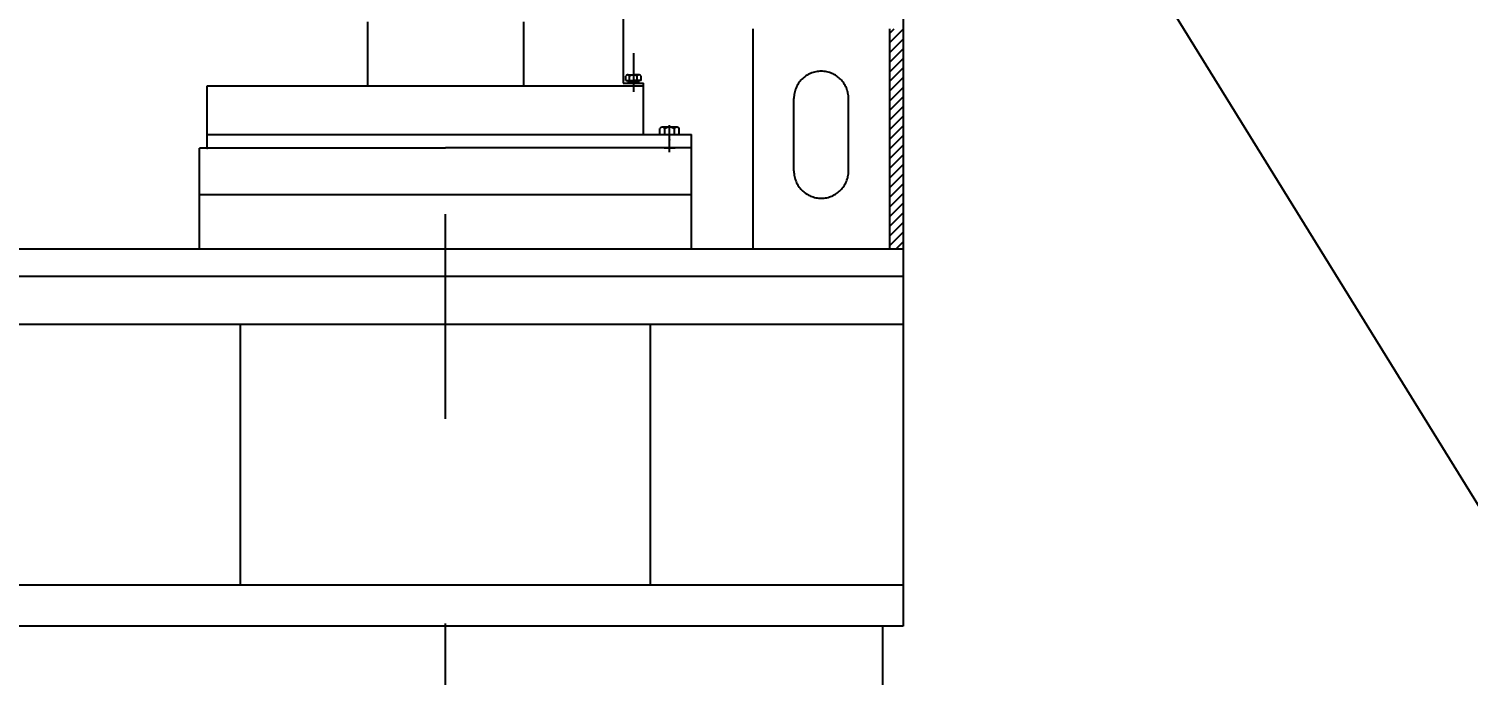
# Model space of a CAD drawing. Header units: millimetres. Extents: x 0 to 16800, y 0 to 11880.
# Drawn here: x 5853 to 6906, y 7511 to 7984 of the extents above; entities that cross this region are included whole.
import ezdxf

# ---------------------------------------------------------------- set-up
doc = ezdxf.new("R2010")
doc.units = ezdxf.units.MM
doc.header["$LTSCALE"] = 400
doc.linetypes.add('K', pattern=[2.5, 1.25, -0.25, 0.25, -0.25, 0.25, -0.25])
for name, color, linetype in [('01', 7, 'Continuous'), ('07', 6, 'K'), ('08', 1, 'Continuous')]:
    doc.layers.add(name, color=color, linetype=linetype)
doc.styles.get("Standard").update_dxf_attribs({"font": 'isocp', "width": 0.707, "bigfont": 'intecad.shx'})
doc.dimstyles.new('INTE', dxfattribs={"dimscale": 40, "dimtxt": 3.5, "dimasz": 3, "dimexe": 3, "dimexo": 0, "dimgap": 1, "dimtad": 1, "dimdec": 0, "dimdsep": 46, "dimtxsty": 'Standard', "dimcen": 0, "dimclrd": 1, "dimclre": 1, "dimclrt": 3, "dimaunit": 1, "dimadec": 0, "dimazin": 0, "dimtfac": 1, "dimtdec": 0, "dimtmove": 0, "dimatfit": 0, "dimfxl": 1, "dimarcsym": 0})

# ---------------------------------------------------------------- blocks, each defined once
blk = doc.blocks.new('*D40')
at = {"layer": '08', "color": 1, "lineweight": -2}
for p, q in [((4874.9, 8840.8), (5914.5, 9482.4)), ((7422.6, 6810.4), (5875.4, 9317.3)), ((6548.1, 6129.7), (7587.8, 6771.3))]:
    blk.add_line(p, q, dxfattribs=at)
at = {"layer": '08', "color": 1}
for points in [[(5892.4, 9327.8), (5858.4, 9306.8), (5812.4, 9419.4)], [(7439.6, 6820.9), (7405.6, 6799.9), (7485.6, 6708.3)]]:
    blk.add_solid(points, dxfattribs=at)
at = {"layer": 'Defpoints', "color": 0}
for p in [(5812.4, 9419.4), (4874.9, 8840.8), (6548.1, 6129.7)]:
    blk.add_point(p, dxfattribs=at)
at = {"layer": '08', "color": 3, "insert": (6742.6, 8121.6), "char_height": 140, "attachment_point": 5, "rotation": 301.682}
blk.add_mtext('3186', dxfattribs=at)
blk = doc.blocks.new('*D44')
at = {"layer": '08', "color": 1, "lineweight": -2}
for p, q in [((5751.1, 9581), (7923.7, 9581)), ((7803.7, 5891), (7803.7, 9461)), ((6797.1, 5771), (7923.7, 5771))]:
    blk.add_line(p, q, dxfattribs=at)
at = {"layer": '08', "color": 1}
for points in [[(7783.7, 9461), (7823.7, 9461), (7803.7, 9581)], [(7783.7, 5891), (7823.7, 5891), (7803.7, 5771)]]:
    blk.add_solid(points, dxfattribs=at)
at = {"layer": 'Defpoints', "color": 0}
for p in [(5751.1, 9581), (7803.7, 9581), (6797.1, 5771)]:
    blk.add_point(p, dxfattribs=at)
at = {"layer": '08', "color": 3, "insert": (7693.7, 7676), "char_height": 140, "attachment_point": 5, "rotation": 90}
blk.add_mtext('3810', dxfattribs=at)
blk = doc.blocks.new('wer')
at = {"layer": '07', "color": 6, "linetype": 'K', "ltscale": 1.5}
for p, q in [((-4049.7, 4424.4), (-4049.7, 6314.8)), ((-3714.7, 5944.6), (-3714.7, 5472.6)), ((-3714.7, 5944.6), (-3714.7, 5743.6)), ((-4106.7, 5915.3), (-4106.7, 5868.2)), ((-3992.7, 5915.3), (-3992.7, 5868.2)), ((-3919.7, 5920.7), (-3919.7, 5870.2)), ((-3824.7, 5910.1), (-3824.7, 5748.6)), ((-3724.7, 5910.1), (-3724.7, 5748.6)), ((-3724.7, 5906.7), (-3721.3, 5910.1)), ((-3724.7, 5899.7), (-3714.7, 5909.7)), ((-3724.7, 5892.6), (-3714.7, 5902.6)), ((-3912.2, 5892.3), (-3912.2, 5863.8)), ((-3724.7, 5885.5), (-3714.7, 5895.5)), ((-3724.7, 5878.4), (-3714.7, 5888.4)), ((-3724.7, 5871.4), (-3714.7, 5881.4)), ((-3919.7, 5870.2), (-3904.7, 5870.2)), ((-3917.7, 5872.3), (-3917.7, 5875.5)), ((-3917.7, 5872.3), (-3912.2, 5872.3)), ((-3916.6, 5872.3), (-3916.6, 5871.8)), ((-3916.6, 5871.8), (-3907.7, 5871.8)), ((-3916.3, 5876.3), (-3912.2, 5876.3)), ((-3908.3, 5871.8), (-3916, 5871.8)), ((-3916, 5871.8), (-3916, 5870.2)), ((-3916, 5870.2), (-3908.3, 5870.2)), ((-3915.2, 5871.8), (-3915.2, 5870.2)), ((-3914.9, 5872.3), (-3914.9, 5875.5)), ((-3912.2, 5870.2), (-3913, 5871.8)), ((-3908, 5876.3), (-3912.2, 5876.3)), ((-3906.6, 5872.3), (-3912.2, 5872.3)), ((-3912.2, 5871.8), (-3911.4, 5870.2)), ((-3909.4, 5872.3), (-3909.4, 5875.5)), ((-3909.2, 5871.8), (-3909.2, 5870.2)), ((-3908.3, 5870.2), (-3908.3, 5871.8)), ((-3907.7, 5872.3), (-3907.7, 5871.8)), ((-3906.6, 5872.3), (-3906.6, 5875.5)), ((-3904.7, 5832.7), (-3904.7, 5870.2)), ((-3724.7, 5864.3), (-3714.7, 5874.3)), ((-4224.2, 5868.2), (-3904.7, 5868.2)), ((-4224.2, 5822.7), (-4224.2, 5868.2)), ((-3794.7, 5806), (-3794.7, 5859)), ((-3754.7, 5806), (-3754.7, 5859)), ((-3724.7, 5857.2), (-3714.7, 5867.2)), ((-3724.7, 5850.2), (-3714.7, 5860.2)), ((-3724.7, 5843.1), (-3714.7, 5853.1)), ((-3892.8, 5832.7), (-3892.8, 5837)), ((-3880.3, 5838), (-3891, 5838)), ((-3889.2, 5832.7), (-3889.2, 5837)), ((-3885.7, 5819.8), (-3885.7, 5839.4)), ((-3882.1, 5832.7), (-3882.1, 5837)), ((-3878.6, 5832.7), (-3878.6, 5837)), ((-3724.7, 5836), (-3714.7, 5846)), ((-3724.7, 5829), (-3714.7, 5839)), ((-4224.2, 5832.7), (-3885.7, 5832.7)), ((-3892.9, 5832.7), (-3869.7, 5832.7)), ((-3869.7, 5748.6), (-3869.7, 5832.7)), ((-3724.7, 5821.9), (-3714.7, 5831.9)), ((-4049.7, 5822.7), (-4229.7, 5822.7)), ((-4229.7, 5748.6), (-4229.7, 5822.7)), ((-3869.7, 5822.8), (-4049.7, 5822.8)), ((-3889.7, 5822.8), (-3881.7, 5822.8)), ((-3724.7, 5814.8), (-3714.7, 5824.8)), ((-3724.7, 5807.7), (-3714.7, 5817.7)), ((-3724.7, 5800.7), (-3714.7, 5810.7)), ((-3724.7, 5793.6), (-3714.7, 5803.6)), ((-3724.7, 5786.5), (-3714.7, 5796.5)), ((-4229.7, 5788.7), (-3869.7, 5788.7)), ((-3724.7, 5779.5), (-3714.7, 5789.5)), ((-3724.7, 5772.4), (-3714.7, 5782.4)), ((-3724.7, 5765.3), (-3714.7, 5775.3)), ((-3724.7, 5758.2), (-3714.7, 5768.2)), ((-3724.7, 5751.2), (-3714.7, 5761.2)), ((-3720.2, 5748.6), (-3714.7, 5754.1)), ((-3714.7, 5748.6), (-4384.7, 5748.6)), ((-3714.7, 5728.6), (-4419.7, 5728.6)), ((-3714.7, 5693.6), (-4419.7, 5693.6)), ((-4199.7, 5502.6), (-4199.7, 5693.6)), ((-3899.7, 5502.6), (-3899.7, 5693.6)), ((-3714.7, 5502.6), (-4419.7, 5502.6)), ((-3714.7, 5472.6), (-4419.7, 5472.6)), ((-3729.7, 4905.7), (-3729.7, 5472.6))]:
    blk.add_line(p, q, dxfattribs=at)
for centre, radius, start, end in [((-3774.7, 5859), 20, 0, 180), ((-3916.3, 5874.7), 1.61, 31.1245, 148.8755), ((-3912.2, 5871), 5.28, 58.4851, 121.5149), ((-3908, 5874.7), 1.61, 31.1245, 148.8755), ((-3891, 5835.9), 2.07, 31.1245, 148.8755), ((-3885.7, 5831.2), 6.79, 58.4851, 121.5149), ((-3880.3, 5835.9), 2.07, 31.1245, 148.8755), ((-3774.7, 5806), 20, 180, 0)]:
    blk.add_arc(centre, radius, start, end, dxfattribs=at)
for p in [(-3912.2, 5871.8), (-3912.2, 5870.2), (-3912.2, 5870.2), (-3885.7, 5828.7), (-4224.2, 5822.7)]:
    blk.add_point(p, dxfattribs=at)

msp = doc.modelspace()

# ---------------------------------------------------------------- block references
at = {"layer": '01'}
msp.add_blockref('wer', (10207.3, 2074.3), dxfattribs=at)

# ---------------------------------------------------------------- dimensions: what is measured, and where the dimension line sits
at = {"layer": '08'}
dim = msp.add_linear_dim(base=(7803.7, 9581), p1=(6797.1, 5771), p2=(5751.1, 9581), angle=90, dimstyle='INTE', dxfattribs=at)
dim.commit()
dim.dimension.update_dxf_attribs({"geometry": '*D44', "text_midpoint": (7693.7, 7676)})
dim = msp.add_aligned_dim(p1=(6548.1, 6129.7), p2=(4874.9, 8840.8), distance=-1101.7, dimstyle='INTE', dxfattribs=at)
dim.commit()
dim.dimension.update_dxf_attribs({"geometry": '*D40', "text_midpoint": (6742.6, 8121.6)})

doc.saveas('drawing.dxf')
